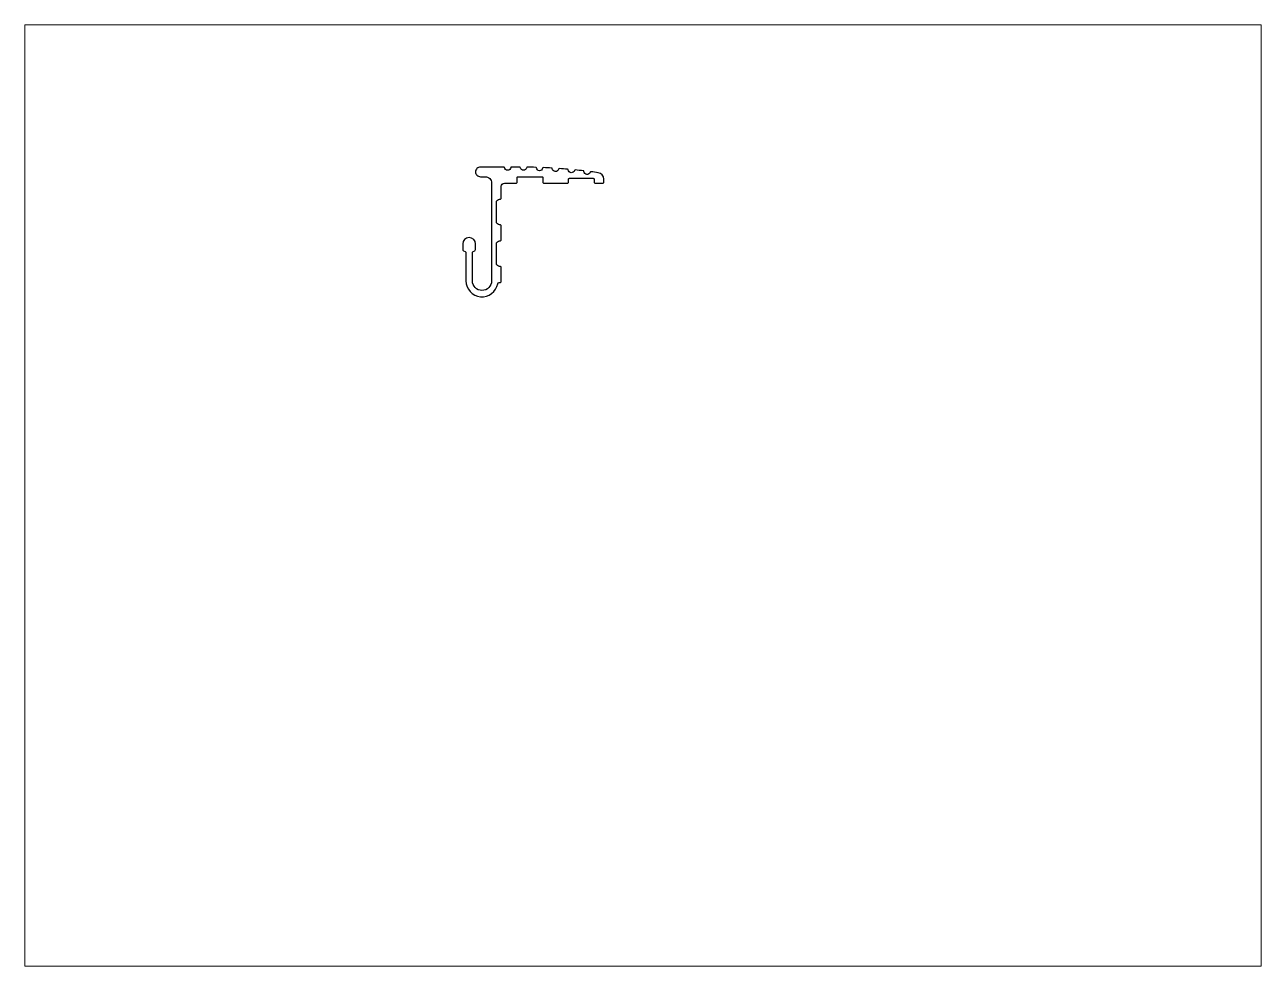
# Paper-space layout 'Layout1' of a CAD drawing. Extents: x 27 to 240, y 20 to 183.
# The model-space entities are those that its viewports show. They can reach past a viewport. Long polylines and large blocks are cut down to what shows.
import ezdxf

# ---------------------------------------------------------------- set-up
doc = ezdxf.new("R2010")
doc.units = 0
doc.header["$LTSCALE"] = 15
doc.layers.get('0').update_dxf_attribs({"linetype": 'CONTINUOUS'})

msp = doc.modelspace()

# ---------------------------------------------------------------- linework, layer by layer
msp.add_lwpolyline([(147.09, 232.81), (139.78, 232.81, 0.414214), (138.28, 231.31, 0.414214), (139.78, 229.81), (141.28, 229.81, -0.414214), (143.28, 227.81), (143.28, 197.31, -1), (137.28, 197.31), (137.28, 206.01, -0.284079), (137.55, 206.45), (138, 206.68, 0.284079), (138.28, 207.12), (138.28, 208.81, 1), (134.28, 208.81), (134.28, 207.12, 0.284079), (134.55, 206.68), (135, 206.45, -0.284079), (135.28, 206.01), (135.28, 197.31, 0.91252), (145.19, 196.41, -0.361621), (145.69, 196.81), (145.98, 196.81, 0.414214), (146.28, 197.11), (146.28, 201.51, 0.414214), (145.98, 201.81), (145.78, 201.81, -0.414214), (144.78, 202.81), (144.78, 208.81, -0.414214), (145.78, 209.81), (145.98, 209.81, 0.414214), (146.28, 210.11), (146.28, 214.51, 0.414214), (145.98, 214.81), (145.78, 214.81, -0.414214), (144.78, 215.81), (144.78, 221.81, -0.414214), (145.78, 222.81), (145.98, 222.81, 0.414214), (146.28, 223.11), (146.28, 226.81, -0.414214), (147.28, 227.81), (150.98, 227.81, 0.414214), (151.28, 228.11), (151.28, 229.51, -0.414214), (151.58, 229.81), (158.98, 229.81, -0.414214), (159.28, 229.51), (159.28, 228.11, 0.414214), (159.58, 227.81), (166.98, 227.81, 0.414214), (167.28, 228.11), (167.28, 229.01, -0.414214), (167.58, 229.31), (174.98, 229.31, -0.414214), (175.28, 229.01), (175.28, 228.11, 0.414214), (175.58, 227.81), (177.98, 227.81, 0.414214), (178.28, 228.11), (178.28, 229.08, 0.373841), (176.56, 231.06, 0.003201), (174.27, 231.37, 0.36691), (174.06, 231.22, -0.84234), (172.1, 231.46, 0.36691), (171.92, 231.65, 0.00359), (169.35, 231.93, 0.36691), (169.14, 231.78, -0.84234), (167.18, 231.96, 0.36691), (166.99, 232.14, 0.003622), (164.39, 232.35, 0.36691), (164.19, 232.2, -0.84234), (162.22, 232.33, 0.36691), (162.03, 232.51, 0.003643), (159.41, 232.64, 0.36691), (159.21, 232.48, -0.84234), (157.24, 232.56, 0.36691), (157.05, 232.73, 0.003654), (154.42, 232.79, 0.36691), (154.22, 232.63, -0.842665), (152.24, 232.65, 0.368023), (152.05, 232.81), (149.46, 232.81, 0.365977), (149.26, 232.65, -0.845154), (147.29, 232.65, 0.365977)], format="xyb", close=True)

psp = doc.layouts.get("Layout1")

# ---------------------------------------------------------------- viewports
at = {"layer": '0', "color": 0, "linetype": 'BYBLOCK', "ltscale": 0.05}
psp.add_viewport(center=(133.35, 101.6), size=(213.36, 162.56), view_center_point=(190.51, 130.3), view_height=293.8955, dxfattribs=at)

doc.saveas('drawing.dxf')
